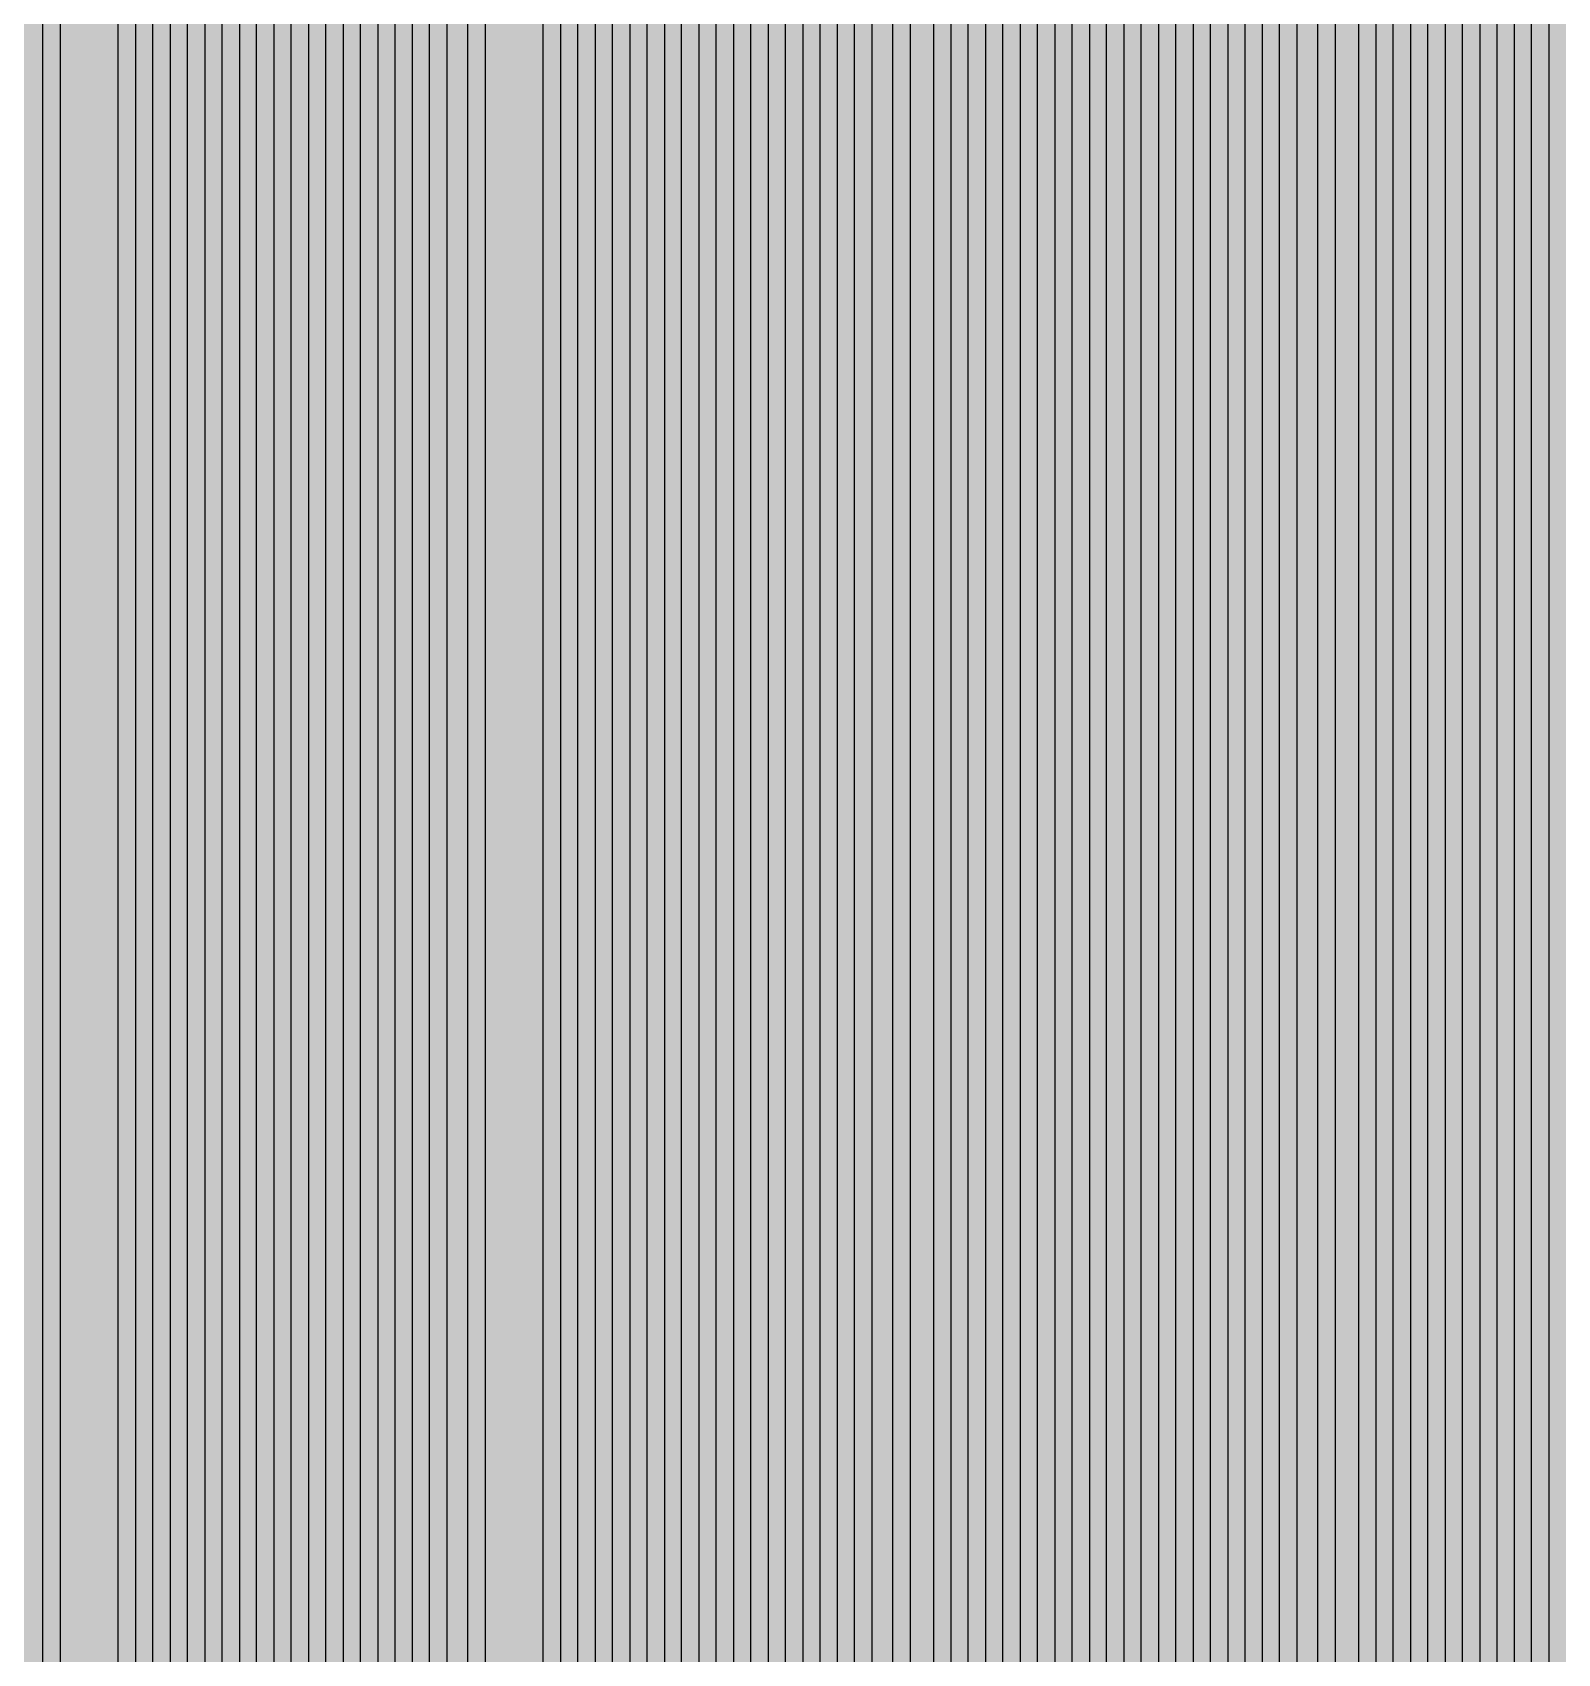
# Model space of a CAD drawing. Header units: metres. Extents: x -7220 to 10980, y -29667 to 1833.
# Drawn here: x 582.4 to 891, y -15556.4 to -15228.3 of the extents above; entities that cross this region are included whole.
import ezdxf

# ---------------------------------------------------------------- set-up
doc = ezdxf.new("R2010")
doc.units = ezdxf.units.M
doc.layers.add('Metal1', color=4, linetype='CONTINUOUS')
doc.layers.add('Polyimide', color=7, linetype='CONTINUOUS')

msp = doc.modelspace()

# ---------------------------------------------------------------- hatches: boundary and pattern name
at = {"layer": 'Polyimide'}
msp.add_hatch(color=7, dxfattribs=at).paths.add_polyline_path([(4099.45, -13861.55), (4142.64, -14152.77), (4214.18, -14438.35), (4313.36, -14715.55), (4439.24, -14981.69), (4590.59, -15234.21), (4765.97, -15470.68), (4963.68, -15688.82), (5181.82, -15886.53), (5418.29, -16061.91), (5670.81, -16213.26), (5936.95, -16339.14), (6214.15, -16438.32), (6499.73, -16509.85), (6790.95, -16553.05), (7085, -16567.5), (9980.38, -16567.5), (10058.79, -16571.35), (10136.45, -16582.87), (10212.6, -16601.95), (10286.52, -16628.4), (10357.49, -16661.96), (10424.83, -16702.32), (10487.89, -16749.09), (10546.06, -16801.81), (10598.78, -16859.98), (10645.55, -16923.04), (10685.91, -16990.38), (10719.48, -17061.35), (10745.93, -17135.27), (10765, -17211.43), (10776.52, -17289.08), (10780.38, -17367.5), (10780.38, -21957.3), (10741.61, -22012.91), (10705.97, -22070.59), (10673.58, -22130.14), (10644.53, -22191.39), (10618.92, -22254.16), (10596.82, -22318.25), (10578.3, -22383.46), (10563.41, -22449.6), (10552.21, -22516.46), (10544.72, -22583.84), (10540.97, -22651.53), (10540.97, -22719.32), (10544.72, -22787.01), (10552.21, -22854.38), (10563.41, -22921.24), (10578.3, -22987.38), (10596.82, -23052.6), (10618.92, -23116.68), (10644.53, -23179.45), (10673.58, -23240.71), (10705.97, -23300.26), (10741.61, -23357.93), (10780.38, -23413.54), (10780.38, -28667.5), (10776.52, -28745.91), (10765, -28823.57), (10745.93, -28899.73), (10719.48, -28973.65), (10685.91, -29044.62), (10645.55, -29111.96), (10598.78, -29175.01), (10546.06, -29233.19), (10487.89, -29285.91), (10424.83, -29332.68), (10357.49, -29373.04), (10286.52, -29406.6), (10212.6, -29433.05), (10136.45, -29452.13), (10058.79, -29463.65), (9980.38, -29467.5), (-6219.63, -29467.5), (-6298.04, -29463.65), (-6375.7, -29452.13), (-6451.85, -29433.05), (-6525.77, -29406.6), (-6596.74, -29373.04), (-6664.08, -29332.68), (-6727.14, -29285.91), (-6785.31, -29233.19), (-6838.03, -29175.01), (-6884.8, -29111.96), (-6925.16, -29044.62), (-6958.73, -28973.65), (-6985.18, -28899.73), (-7004.25, -28823.57), (-7015.77, -28745.91), (-7019.63, -28667.5), (-7019.63, -23426.32), (-6979.36, -23370.07), (-6942.33, -23311.63), (-6908.66, -23251.2), (-6878.45, -23188.96), (-6851.81, -23125.12), (-6828.81, -23059.88), (-6809.53, -22993.44), (-6794.04, -22926.02), (-6782.37, -22857.83), (-6774.57, -22789.09), (-6770.67, -22720.02), (-6770.67, -22650.84), (-6774.57, -22581.77), (-6782.37, -22513.03), (-6794.04, -22444.84), (-6809.53, -22377.42), (-6828.81, -22310.98), (-6851.81, -22245.74), (-6878.45, -22181.89), (-6908.66, -22119.66), (-6942.33, -22059.22), (-6979.36, -22000.79), (-7019.63, -21944.54), (-7019.63, -17367.5), (-7015.77, -17289.08), (-7004.25, -17211.43), (-6985.18, -17135.27), (-6958.73, -17061.35), (-6925.16, -16990.38), (-6884.8, -16923.04), (-6838.03, -16859.98), (-6785.31, -16801.81), (-6727.14, -16749.09), (-6664.08, -16702.32), (-6596.74, -16661.96), (-6525.77, -16628.4), (-6451.85, -16601.95), (-6375.7, -16582.87), (-6298.04, -16571.35), (-6219.63, -16567.5), (-3314, -16567.5), (-3019.95, -16553.05), (-2728.73, -16509.85), (-2443.15, -16438.32), (-2165.95, -16339.14), (-1899.81, -16213.26), (-1647.29, -16061.91), (-1410.82, -15886.53), (-1192.68, -15688.82), (-994.97, -15470.68), (-819.59, -15234.21), (-668.24, -14981.69), (-542.36, -14715.55), (-443.18, -14438.35), (-371.64, -14152.77), (-328.45, -13861.55), (-314, -13567.5), (-314, -13373.48), (-317.45, -13328.11), (-327.72, -13283.78), (-344.58, -13241.52), (-367.63, -13202.3), (-396.35, -13167.01), (-430.08, -13136.47), (-468.03, -13111.38), (-509.35, -13092.32), (-509.35, -13092.32), (-578.18, -13061.27), (-642.2, -13021.24), (-700.26, -12972.96), (-751.3, -12917.31), (-794.39, -12855.3), (-828.74, -12788.06), (-853.73, -12716.8), (-868.91, -12642.84), (-874, -12567.5), (-868.91, -12492.16), (-853.73, -12418.19), (-828.74, -12346.94), (-794.39, -12279.7), (-751.3, -12217.69), (-700.26, -12162.04), (-642.2, -12113.76), (-578.18, -12073.73), (-509.35, -12042.68), (-509.35, -12042.68), (-468.03, -12023.62), (-430.08, -11998.53), (-396.35, -11967.99), (-367.63, -11932.7), (-344.58, -11893.47), (-327.72, -11851.21), (-317.45, -11806.89), (-314, -11761.52), (-314, -11074.31), (-317.45, -11028.94), (-327.72, -10984.62), (-344.58, -10942.36), (-367.63, -10903.13), (-396.35, -10867.84), (-430.08, -10837.3), (-468.03, -10812.21), (-509.35, -10793.16), (-509.35, -10793.16), (-578.18, -10762.1), (-642.2, -10722.07), (-700.26, -10673.8), (-751.3, -10618.15), (-794.39, -10556.13), (-828.74, -10488.89), (-853.73, -10417.64), (-868.91, -10343.67), (-874, -10268.33), (-868.91, -10192.99), (-853.73, -10119.03), (-828.74, -10047.77), (-794.39, -9980.53), (-751.3, -9918.52), (-700.26, -9862.87), (-642.2, -9814.59), (-578.18, -9774.56), (-509.35, -9743.51), (-509.35, -9743.51), (-468.03, -9724.45), (-430.08, -9699.36), (-396.35, -9668.82), (-367.63, -9633.53), (-344.58, -9594.31), (-327.72, -9552.05), (-317.45, -9507.72), (-314, -9462.35), (-314, -8775.14), (-317.45, -8729.78), (-327.72, -8685.45), (-344.58, -8643.19), (-367.63, -8603.96), (-396.35, -8568.68), (-430.08, -8538.14), (-468.03, -8513.05), (-509.35, -8493.99), (-509.35, -8493.99), (-578.18, -8462.94), (-642.2, -8422.91), (-700.26, -8374.63), (-751.3, -8318.98), (-794.39, -8256.97), (-828.74, -8189.73), (-853.73, -8118.47), (-868.91, -8044.5), (-874, -7969.17), (-868.91, -7893.83), (-853.73, -7819.86), (-828.74, -7748.61), (-794.39, -7681.36), (-751.3, -7619.35), (-700.26, -7563.7), (-642.2, -7515.42), (-578.18, -7475.4), (-509.35, -7444.34), (-509.35, -7444.34), (-468.03, -7425.28), (-430.08, -7400.2), (-396.35, -7369.66), (-367.63, -7334.37), (-344.58, -7295.14), (-327.72, -7252.88), (-317.45, -7208.56), (-314, -7163.19), (-314, -6475.98), (-317.45, -6430.61), (-327.72, -6386.29), (-344.58, -6344.02), (-367.63, -6304.8), (-396.35, -6269.51), (-430.08, -6238.97), (-468.03, -6213.88), (-509.35, -6194.82), (-509.35, -6194.82), (-578.18, -6163.77), (-642.2, -6123.74), (-700.26, -6075.46), (-751.3, -6019.81), (-794.39, -5957.8), (-828.74, -5890.56), (-853.73, -5819.31), (-868.91, -5745.34), (-874, -5670), (-868.91, -5594.66), (-853.73, -5520.69), (-828.74, -5449.44), (-794.39, -5382.2), (-751.3, -5320.19), (-700.26, -5264.54), (-642.2, -5216.26), (-578.18, -5176.23), (-509.35, -5145.18), (-509.35, -5145.18), (-468.03, -5126.12), (-430.08, -5101.03), (-396.35, -5070.49), (-367.63, -5035.2), (-344.58, -4995.98), (-327.72, -4953.71), (-317.45, -4909.39), (-314, -4864.02), (-314, 380), (-314, 1532.5), (-269, 1532.5), (-268.78, 1525.63), (-268.1, 1518.79), (-266.98, 1512.02), (-265.42, 1505.32), (-263.43, 1498.75), (-261.01, 1492.32), (-258.17, 1486.06), (-254.93, 1480), (-251.3, 1474.17), (-247.3, 1468.58), (-242.94, 1463.27), (-238.25, 1458.25), (-233.23, 1453.56), (-227.92, 1449.2), (-222.33, 1445.2), (-216.5, 1441.57), (-210.44, 1438.33), (-204.18, 1435.49), (-197.75, 1433.07), (-191.18, 1431.08), (-184.48, 1429.52), (-177.71, 1428.4), (-170.87, 1427.72), (-164, 1427.5), (-157.13, 1427.72), (-150.29, 1428.4), (-143.52, 1429.52), (-136.82, 1431.08), (-130.25, 1433.07), (-123.82, 1435.49), (-117.56, 1438.33), (-111.5, 1441.57), (-105.67, 1445.2), (-100.08, 1449.2), (-94.77, 1453.56), (-89.75, 1458.25), (-85.06, 1463.27), (-80.7, 1468.58), (-76.7, 1474.17), (-73.07, 1480), (-69.83, 1486.06), (-66.99, 1492.32), (-64.57, 1498.75), (-62.58, 1505.32), (-61.02, 1512.02), (-59.9, 1518.79), (-59.22, 1525.63), (-59, 1532.5), (1786, 1532.5), (3835, 1532.5), (3835.21, 1539.04), (3835.86, 1545.55), (3836.92, 1552.01), (3838.41, 1558.38), (3840.31, 1564.64), (3842.61, 1570.77), (3845.31, 1576.73), (3848.4, 1582.5), (3851.85, 1588.06), (3855.66, 1593.38), (3859.82, 1598.43), (3864.29, 1603.21), (3869.07, 1607.68), (3874.12, 1611.84), (3879.44, 1615.65), (3885, 1619.1), (3890.77, 1622.19), (3896.73, 1624.89), (3902.86, 1627.19), (3909.12, 1629.09), (3915.49, 1630.58), (3921.95, 1631.64), (3928.46, 1632.29), (3935, 1632.5), (3941.54, 1632.29), (3948.05, 1631.64), (3954.51, 1630.58), (3960.88, 1629.09), (3967.14, 1627.19), (3973.27, 1624.89), (3979.23, 1622.19), (3985, 1619.1), (3990.56, 1615.65), (3995.88, 1611.84), (4000.93, 1607.68), (4005.71, 1603.21), (4010.18, 1598.43), (4014.34, 1593.38), (4018.15, 1588.06), (4021.6, 1582.5), (4024.69, 1576.73), (4027.39, 1570.77), (4029.69, 1564.64), (4031.59, 1558.38), (4033.08, 1552.01), (4034.14, 1545.55), (4034.79, 1539.04), (4035, 1532.5), (4085, 1532.5), (4085, 380), (4085, 330), (4085, -4864.02), (4088.45, -4909.39), (4098.72, -4953.71), (4115.58, -4995.98), (4138.63, -5035.2), (4167.35, -5070.49), (4201.08, -5101.03), (4239.03, -5126.12), (4280.35, -5145.18), (4280.35, -5145.18), (4349.18, -5176.23), (4413.2, -5216.26), (4471.26, -5264.54), (4522.3, -5320.19), (4565.39, -5382.2), (4599.74, -5449.44), (4624.73, -5520.69), (4639.91, -5594.66), (4645, -5670), (4639.91, -5745.34), (4624.73, -5819.31), (4599.74, -5890.56), (4565.39, -5957.8), (4522.3, -6019.81), (4471.26, -6075.46), (4413.2, -6123.74), (4349.18, -6163.77), (4280.35, -6194.82), (4239.03, -6213.88), (4201.08, -6238.97), (4167.35, -6269.51), (4138.63, -6304.8), (4115.58, -6344.02), (4098.72, -6386.29), (4088.45, -6430.61), (4085, -6475.98), (4085, -13567.5), (4099.45, -13861.55)])

# ---------------------------------------------------------------- linework, layer by layer
at = {"layer": 'Metal1'}
for points in [[(584.5, -15575.7), (584.5, -15552.84), (584.5, -15529.98), (584.5, -15507.13), (584.5, -15484.27), (584.5, -15461.41), (584.5, -15438.56), (584.5, -15415.7), (584.5, -15392.84), (584.5, -15369.99), (584.5, -15347.13), (584.5, -15324.27), (584.5, -15301.42), (584.5, -15278.56), (584.5, -15255.7), (584.5, -15232.85), (584.5, -15209.99)], [(588, -15209.99), (588, -15232.85), (588, -15255.7), (588, -15278.56), (588, -15301.42), (588, -15324.27), (588, -15347.13), (588, -15369.99), (588, -15392.84), (588, -15415.7), (588, -15438.56), (588, -15461.41), (588, -15484.27), (588, -15507.13), (588, -15529.98), (588, -15552.84), (588, -15575.7)], [(599.75, -15575.7), (599.75, -15552.84), (599.75, -15529.98), (599.75, -15507.13), (599.75, -15484.27), (599.75, -15461.41), (599.75, -15438.56), (599.75, -15415.7), (599.75, -15392.84), (599.75, -15369.99), (599.75, -15347.13), (599.75, -15324.27), (599.75, -15301.42), (599.75, -15278.56), (599.75, -15255.7), (599.75, -15232.85), (599.75, -15209.99)], [(603.25, -15209.99), (603.25, -15232.85), (603.25, -15255.7), (603.25, -15278.56), (603.25, -15301.42), (603.25, -15324.27), (603.25, -15347.13), (603.25, -15369.99), (603.25, -15392.84), (603.25, -15415.7), (603.25, -15438.56), (603.25, -15461.41), (603.25, -15484.27), (603.25, -15507.13), (603.25, -15529.98), (603.25, -15552.84), (603.25, -15575.7)], [(606.75, -15575.7), (606.75, -15552.84), (606.75, -15529.98), (606.75, -15507.13), (606.75, -15484.27), (606.75, -15461.41), (606.75, -15438.56), (606.75, -15415.7), (606.75, -15392.84), (606.75, -15369.99), (606.75, -15347.13), (606.75, -15324.27), (606.75, -15301.42), (606.75, -15278.56), (606.75, -15255.7), (606.75, -15232.85), (606.75, -15209.99)], [(610.25, -15209.99), (610.25, -15232.85), (610.25, -15255.7), (610.25, -15278.56), (610.25, -15301.42), (610.25, -15324.27), (610.25, -15347.13), (610.25, -15369.99), (610.25, -15392.84), (610.25, -15415.7), (610.25, -15438.56), (610.25, -15461.41), (610.25, -15484.27), (610.25, -15507.13), (610.25, -15529.98), (610.25, -15552.84), (610.25, -15575.7)], [(613.75, -15575.7), (613.75, -15552.84), (613.75, -15529.98), (613.75, -15507.13), (613.75, -15484.27), (613.75, -15461.41), (613.75, -15438.56), (613.75, -15415.7), (613.75, -15392.84), (613.75, -15369.99), (613.75, -15347.13), (613.75, -15324.27), (613.75, -15301.42), (613.75, -15278.56), (613.75, -15255.7), (613.75, -15232.85), (613.75, -15209.99)], [(617.25, -15209.99), (617.25, -15232.85), (617.25, -15255.7), (617.25, -15278.56), (617.25, -15301.42), (617.25, -15324.27), (617.25, -15347.13), (617.25, -15369.99), (617.25, -15392.84), (617.25, -15415.7), (617.25, -15438.56), (617.25, -15461.41), (617.25, -15484.27), (617.25, -15507.13), (617.25, -15529.98), (617.25, -15552.84), (617.25, -15575.7)], [(620.75, -15575.7), (620.75, -15552.84), (620.75, -15529.98), (620.75, -15507.13), (620.75, -15484.27), (620.75, -15461.41), (620.75, -15438.56), (620.75, -15415.7), (620.75, -15392.84), (620.75, -15369.99), (620.75, -15347.13), (620.75, -15324.27), (620.75, -15301.42), (620.75, -15278.56), (620.75, -15255.7), (620.75, -15232.85), (620.75, -15209.99)], [(624.25, -15209.99), (624.25, -15232.85), (624.25, -15255.7), (624.25, -15278.56), (624.25, -15301.42), (624.25, -15324.27), (624.25, -15347.13), (624.25, -15369.99), (624.25, -15392.84), (624.25, -15415.7), (624.25, -15438.56), (624.25, -15461.41), (624.25, -15484.27), (624.25, -15507.13), (624.25, -15529.98), (624.25, -15552.84), (624.25, -15575.7)], [(627.75, -15575.7), (627.75, -15552.84), (627.75, -15529.98), (627.75, -15507.13), (627.75, -15484.27), (627.75, -15461.41), (627.75, -15438.56), (627.75, -15415.7), (627.75, -15392.84), (627.75, -15369.99), (627.75, -15347.13), (627.75, -15324.27), (627.75, -15301.42), (627.75, -15278.56), (627.75, -15255.7), (627.75, -15232.85), (627.75, -15209.99)], [(631.25, -15209.99), (631.25, -15232.85), (631.25, -15255.7), (631.25, -15278.56), (631.25, -15301.42), (631.25, -15324.27), (631.25, -15347.13), (631.25, -15369.99), (631.25, -15392.84), (631.25, -15415.7), (631.25, -15438.56), (631.25, -15461.41), (631.25, -15484.27), (631.25, -15507.13), (631.25, -15529.98), (631.25, -15552.84), (631.25, -15575.7)], [(634.75, -15575.7), (634.75, -15552.84), (634.75, -15529.98), (634.75, -15507.13), (634.75, -15484.27), (634.75, -15461.41), (634.75, -15438.56), (634.75, -15415.7), (634.75, -15392.84), (634.75, -15369.99), (634.75, -15347.13), (634.75, -15324.27), (634.75, -15301.42), (634.75, -15278.56), (634.75, -15255.7), (634.75, -15232.85), (634.75, -15209.99)], [(638.25, -15209.99), (638.25, -15232.85), (638.25, -15255.7), (638.25, -15278.56), (638.25, -15301.42), (638.25, -15324.27), (638.25, -15347.13), (638.25, -15369.99), (638.25, -15392.84), (638.25, -15415.7), (638.25, -15438.56), (638.25, -15461.41), (638.25, -15484.27), (638.25, -15507.13), (638.25, -15529.98), (638.25, -15552.84), (638.25, -15575.7)], [(641.75, -15575.7), (641.75, -15552.84), (641.75, -15529.98), (641.75, -15507.13), (641.75, -15484.27), (641.75, -15461.41), (641.75, -15438.56), (641.75, -15415.7), (641.75, -15392.84), (641.75, -15369.99), (641.75, -15347.13), (641.75, -15324.27), (641.75, -15301.42), (641.75, -15278.56), (641.75, -15255.7), (641.75, -15232.85), (641.75, -15209.99)], [(645.25, -15209.99), (645.25, -15232.85), (645.25, -15255.7), (645.25, -15278.56), (645.25, -15301.42), (645.25, -15324.27), (645.25, -15347.13), (645.25, -15369.99), (645.25, -15392.84), (645.25, -15415.7), (645.25, -15438.56), (645.25, -15461.41), (645.25, -15484.27), (645.25, -15507.13), (645.25, -15529.98), (645.25, -15552.84), (645.25, -15575.7)], [(648.75, -15575.7), (648.75, -15552.84), (648.75, -15529.98), (648.75, -15507.13), (648.75, -15484.27), (648.75, -15461.41), (648.75, -15438.56), (648.75, -15415.7), (648.75, -15392.84), (648.75, -15369.99), (648.75, -15347.13), (648.75, -15324.27), (648.75, -15301.42), (648.75, -15278.56), (648.75, -15255.7), (648.75, -15232.85), (648.75, -15209.99)], [(652.25, -15209.99), (652.25, -15232.85), (652.25, -15255.7), (652.25, -15278.56), (652.25, -15301.42), (652.25, -15324.27), (652.25, -15347.13), (652.25, -15369.99), (652.25, -15392.84), (652.25, -15415.7), (652.25, -15438.56), (652.25, -15461.41), (652.25, -15484.27), (652.25, -15507.13), (652.25, -15529.98), (652.25, -15552.84), (652.25, -15575.7)], [(655.75, -15575.7), (655.75, -15552.84), (655.75, -15529.98), (655.75, -15507.13), (655.75, -15484.27), (655.75, -15461.41), (655.75, -15438.56), (655.75, -15415.7), (655.75, -15392.84), (655.75, -15369.99), (655.75, -15347.13), (655.75, -15324.27), (655.75, -15301.42), (655.75, -15278.56), (655.75, -15255.7), (655.75, -15232.85), (655.75, -15209.99)], [(659.25, -15209.99), (659.25, -15232.85), (659.25, -15255.7), (659.25, -15278.56), (659.25, -15301.42), (659.25, -15324.27), (659.25, -15347.13), (659.25, -15369.99), (659.25, -15392.84), (659.25, -15415.7), (659.25, -15438.56), (659.25, -15461.41), (659.25, -15484.27), (659.25, -15507.13), (659.25, -15529.98), (659.25, -15552.84), (659.25, -15575.7)], [(662.75, -15575.7), (662.75, -15552.84), (662.75, -15529.98), (662.75, -15507.13), (662.75, -15484.27), (662.75, -15461.41), (662.75, -15438.56), (662.75, -15415.7), (662.75, -15392.84), (662.75, -15369.99), (662.75, -15347.13), (662.75, -15324.27), (662.75, -15301.42), (662.75, -15278.56), (662.75, -15255.7), (662.75, -15232.85), (662.75, -15209.99)], [(666.25, -15209.99), (666.25, -15232.85), (666.25, -15255.7), (666.25, -15278.56), (666.25, -15301.42), (666.25, -15324.27), (666.25, -15347.13), (666.25, -15369.99), (666.25, -15392.84), (666.25, -15415.7), (666.25, -15438.56), (666.25, -15461.41), (666.25, -15484.27), (666.25, -15507.13), (666.25, -15529.98), (666.25, -15552.84), (666.25, -15575.7)], [(670.5, -15575.7), (670.5, -15552.84), (670.5, -15529.98), (670.5, -15507.13), (670.5, -15484.27), (670.5, -15461.41), (670.5, -15438.56), (670.5, -15415.7), (670.5, -15392.84), (670.5, -15369.99), (670.5, -15347.13), (670.5, -15324.27), (670.5, -15301.42), (670.5, -15278.56), (670.5, -15255.7), (670.5, -15232.85), (670.5, -15209.99)], [(674, -15209.99), (674, -15232.85), (674, -15255.7), (674, -15278.56), (674, -15301.42), (674, -15324.27), (674, -15347.13), (674, -15369.99), (674, -15392.84), (674, -15415.7), (674, -15438.56), (674, -15461.41), (674, -15484.27), (674, -15507.13), (674, -15529.98), (674, -15552.84), (674, -15575.7)], [(685.75, -15575.7), (685.75, -15552.84), (685.75, -15529.98), (685.75, -15507.13), (685.75, -15484.27), (685.75, -15461.41), (685.75, -15438.56), (685.75, -15415.7), (685.75, -15392.84), (685.75, -15369.99), (685.75, -15347.13), (685.75, -15324.27), (685.75, -15301.42), (685.75, -15278.56), (685.75, -15255.7), (685.75, -15232.85), (685.75, -15209.99)], [(689.25, -15209.99), (689.25, -15232.85), (689.25, -15255.7), (689.25, -15278.56), (689.25, -15301.42), (689.25, -15324.27), (689.25, -15347.13), (689.25, -15369.99), (689.25, -15392.84), (689.25, -15415.7), (689.25, -15438.56), (689.25, -15461.41), (689.25, -15484.27), (689.25, -15507.13), (689.25, -15529.98), (689.25, -15552.84), (689.25, -15575.7)], [(692.75, -15575.7), (692.75, -15552.84), (692.75, -15529.98), (692.75, -15507.13), (692.75, -15484.27), (692.75, -15461.41), (692.75, -15438.56), (692.75, -15415.7), (692.75, -15392.84), (692.75, -15369.99), (692.75, -15347.13), (692.75, -15324.27), (692.75, -15301.42), (692.75, -15278.56), (692.75, -15255.7), (692.75, -15232.85), (692.75, -15209.99)], [(696.25, -15209.99), (696.25, -15232.85), (696.25, -15255.7), (696.25, -15278.56), (696.25, -15301.42), (696.25, -15324.27), (696.25, -15347.13), (696.25, -15369.99), (696.25, -15392.84), (696.25, -15415.7), (696.25, -15438.56), (696.25, -15461.41), (696.25, -15484.27), (696.25, -15507.13), (696.25, -15529.98), (696.25, -15552.84), (696.25, -15575.7)], [(699.75, -15575.7), (699.75, -15552.84), (699.75, -15529.98), (699.75, -15507.13), (699.75, -15484.27), (699.75, -15461.41), (699.75, -15438.56), (699.75, -15415.7), (699.75, -15392.84), (699.75, -15369.99), (699.75, -15347.13), (699.75, -15324.27), (699.75, -15301.42), (699.75, -15278.56), (699.75, -15255.7), (699.75, -15232.85), (699.75, -15209.99)], [(703.25, -15209.99), (703.25, -15232.85), (703.25, -15255.7), (703.25, -15278.56), (703.25, -15301.42), (703.25, -15324.27), (703.25, -15347.13), (703.25, -15369.99), (703.25, -15392.84), (703.25, -15415.7), (703.25, -15438.56), (703.25, -15461.41), (703.25, -15484.27), (703.25, -15507.13), (703.25, -15529.98), (703.25, -15552.84), (703.25, -15575.7)], [(706.75, -15575.7), (706.75, -15552.84), (706.75, -15529.98), (706.75, -15507.13), (706.75, -15484.27), (706.75, -15461.41), (706.75, -15438.56), (706.75, -15415.7), (706.75, -15392.84), (706.75, -15369.99), (706.75, -15347.13), (706.75, -15324.27), (706.75, -15301.42), (706.75, -15278.56), (706.75, -15255.7), (706.75, -15232.85), (706.75, -15209.99)], [(710.25, -15209.99), (710.25, -15232.85), (710.25, -15255.7), (710.25, -15278.56), (710.25, -15301.42), (710.25, -15324.27), (710.25, -15347.13), (710.25, -15369.99), (710.25, -15392.84), (710.25, -15415.7), (710.25, -15438.56), (710.25, -15461.41), (710.25, -15484.27), (710.25, -15507.13), (710.25, -15529.98), (710.25, -15552.84), (710.25, -15575.7)], [(713.75, -15575.7), (713.75, -15552.84), (713.75, -15529.98), (713.75, -15507.13), (713.75, -15484.27), (713.75, -15461.41), (713.75, -15438.56), (713.75, -15415.7), (713.75, -15392.84), (713.75, -15369.99), (713.75, -15347.13), (713.75, -15324.27), (713.75, -15301.42), (713.75, -15278.56), (713.75, -15255.7), (713.75, -15232.85), (713.75, -15209.99)], [(717.25, -15209.99), (717.25, -15232.85), (717.25, -15255.7), (717.25, -15278.56), (717.25, -15301.42), (717.25, -15324.27), (717.25, -15347.13), (717.25, -15369.99), (717.25, -15392.84), (717.25, -15415.7), (717.25, -15438.56), (717.25, -15461.41), (717.25, -15484.27), (717.25, -15507.13), (717.25, -15529.98), (717.25, -15552.84), (717.25, -15575.7)], [(720.75, -15575.7), (720.75, -15552.84), (720.75, -15529.98), (720.75, -15507.13), (720.75, -15484.27), (720.75, -15461.41), (720.75, -15438.56), (720.75, -15415.7), (720.75, -15392.84), (720.75, -15369.99), (720.75, -15347.13), (720.75, -15324.27), (720.75, -15301.42), (720.75, -15278.56), (720.75, -15255.7), (720.75, -15232.85), (720.75, -15209.99)], [(724.25, -15209.99), (724.25, -15232.85), (724.25, -15255.7), (724.25, -15278.56), (724.25, -15301.42), (724.25, -15324.27), (724.25, -15347.13), (724.25, -15369.99), (724.25, -15392.84), (724.25, -15415.7), (724.25, -15438.56), (724.25, -15461.41), (724.25, -15484.27), (724.25, -15507.13), (724.25, -15529.98), (724.25, -15552.84), (724.25, -15575.7)], [(727.75, -15575.7), (727.75, -15552.84), (727.75, -15529.98), (727.75, -15507.13), (727.75, -15484.27), (727.75, -15461.41), (727.75, -15438.56), (727.75, -15415.7), (727.75, -15392.84), (727.75, -15369.99), (727.75, -15347.13), (727.75, -15324.27), (727.75, -15301.42), (727.75, -15278.56), (727.75, -15255.7), (727.75, -15232.85), (727.75, -15209.99)], [(731.25, -15209.99), (731.25, -15232.85), (731.25, -15255.7), (731.25, -15278.56), (731.25, -15301.42), (731.25, -15324.27), (731.25, -15347.13), (731.25, -15369.99), (731.25, -15392.84), (731.25, -15415.7), (731.25, -15438.56), (731.25, -15461.41), (731.25, -15484.27), (731.25, -15507.13), (731.25, -15529.98), (731.25, -15552.84), (731.25, -15575.7)], [(734.75, -15575.7), (734.75, -15552.84), (734.75, -15529.98), (734.75, -15507.13), (734.75, -15484.27), (734.75, -15461.41), (734.75, -15438.56), (734.75, -15415.7), (734.75, -15392.84), (734.75, -15369.99), (734.75, -15347.13), (734.75, -15324.27), (734.75, -15301.42), (734.75, -15278.56), (734.75, -15255.7), (734.75, -15232.85), (734.75, -15209.99)], [(738.25, -15209.99), (738.25, -15232.85), (738.25, -15255.7), (738.25, -15278.56), (738.25, -15301.42), (738.25, -15324.27), (738.25, -15347.13), (738.25, -15369.99), (738.25, -15392.84), (738.25, -15415.7), (738.25, -15438.56), (738.25, -15461.41), (738.25, -15484.27), (738.25, -15507.13), (738.25, -15529.98), (738.25, -15552.84), (738.25, -15575.7)], [(741.75, -15575.7), (741.75, -15552.84), (741.75, -15529.98), (741.75, -15507.13), (741.75, -15484.27), (741.75, -15461.41), (741.75, -15438.56), (741.75, -15415.7), (741.75, -15392.84), (741.75, -15369.99), (741.75, -15347.13), (741.75, -15324.27), (741.75, -15301.42), (741.75, -15278.56), (741.75, -15255.7), (741.75, -15232.85), (741.75, -15209.99)], [(745.25, -15209.99), (745.25, -15232.85), (745.25, -15255.7), (745.25, -15278.56), (745.25, -15301.42), (745.25, -15324.27), (745.25, -15347.13), (745.25, -15369.99), (745.25, -15392.84), (745.25, -15415.7), (745.25, -15438.56), (745.25, -15461.41), (745.25, -15484.27), (745.25, -15507.13), (745.25, -15529.98), (745.25, -15552.84), (745.25, -15575.7)], [(748.75, -15575.7), (748.75, -15552.84), (748.75, -15529.98), (748.75, -15507.13), (748.75, -15484.27), (748.75, -15461.41), (748.75, -15438.56), (748.75, -15415.7), (748.75, -15392.84), (748.75, -15369.99), (748.75, -15347.13), (748.75, -15324.27), (748.75, -15301.42), (748.75, -15278.56), (748.75, -15255.7), (748.75, -15232.85), (748.75, -15209.99)], [(752.25, -15209.99), (752.25, -15232.85), (752.25, -15255.7), (752.25, -15278.56), (752.25, -15301.42), (752.25, -15324.27), (752.25, -15347.13), (752.25, -15369.99), (752.25, -15392.84), (752.25, -15415.7), (752.25, -15438.56), (752.25, -15461.41), (752.25, -15484.27), (752.25, -15507.13), (752.25, -15529.98), (752.25, -15552.84), (752.25, -15575.7)], [(756.5, -15575.7), (756.5, -15552.84), (756.5, -15529.98), (756.5, -15507.13), (756.5, -15484.27), (756.5, -15461.41), (756.5, -15438.56), (756.5, -15415.7), (756.5, -15392.84), (756.5, -15369.99), (756.5, -15347.13), (756.5, -15324.27), (756.5, -15301.42), (756.5, -15278.56), (756.5, -15255.7), (756.5, -15232.85), (756.5, -15209.99)], [(760, -15209.99), (760, -15232.85), (760, -15255.7), (760, -15278.56), (760, -15301.42), (760, -15324.27), (760, -15347.13), (760, -15369.99), (760, -15392.84), (760, -15415.7), (760, -15438.56), (760, -15461.41), (760, -15484.27), (760, -15507.13), (760, -15529.98), (760, -15552.84), (760, -15575.7)], [(764.75, -15575.7), (764.75, -15552.84), (764.75, -15529.98), (764.75, -15507.13), (764.75, -15484.27), (764.75, -15461.41), (764.75, -15438.56), (764.75, -15415.7), (764.75, -15392.84), (764.75, -15369.99), (764.75, -15347.13), (764.75, -15324.27), (764.75, -15301.42), (764.75, -15278.56), (764.75, -15255.7), (764.75, -15232.85), (764.75, -15209.99)], [(768.25, -15209.99), (768.25, -15232.85), (768.25, -15255.7), (768.25, -15278.56), (768.25, -15301.42), (768.25, -15324.27), (768.25, -15347.13), (768.25, -15369.99), (768.25, -15392.84), (768.25, -15415.7), (768.25, -15438.56), (768.25, -15461.41), (768.25, -15484.27), (768.25, -15507.13), (768.25, -15529.98), (768.25, -15552.84), (768.25, -15575.7)], [(771.75, -15575.7), (771.75, -15552.84), (771.75, -15529.98), (771.75, -15507.13), (771.75, -15484.27), (771.75, -15461.41), (771.75, -15438.56), (771.75, -15415.7), (771.75, -15392.84), (771.75, -15369.99), (771.75, -15347.13), (771.75, -15324.27), (771.75, -15301.42), (771.75, -15278.56), (771.75, -15255.7), (771.75, -15232.85), (771.75, -15209.99)], [(775.25, -15209.99), (775.25, -15232.85), (775.25, -15255.7), (775.25, -15278.56), (775.25, -15301.42), (775.25, -15324.27), (775.25, -15347.13), (775.25, -15369.99), (775.25, -15392.84), (775.25, -15415.7), (775.25, -15438.56), (775.25, -15461.41), (775.25, -15484.27), (775.25, -15507.13), (775.25, -15529.98), (775.25, -15552.84), (775.25, -15575.7)], [(778.75, -15575.7), (778.75, -15552.84), (778.75, -15529.98), (778.75, -15507.13), (778.75, -15484.27), (778.75, -15461.41), (778.75, -15438.56), (778.75, -15415.7), (778.75, -15392.84), (778.75, -15369.99), (778.75, -15347.13), (778.75, -15324.27), (778.75, -15301.42), (778.75, -15278.56), (778.75, -15255.7), (778.75, -15232.85), (778.75, -15209.99)], [(782.25, -15209.99), (782.25, -15232.85), (782.25, -15255.7), (782.25, -15278.56), (782.25, -15301.42), (782.25, -15324.27), (782.25, -15347.13), (782.25, -15369.99), (782.25, -15392.84), (782.25, -15415.7), (782.25, -15438.56), (782.25, -15461.41), (782.25, -15484.27), (782.25, -15507.13), (782.25, -15529.98), (782.25, -15552.84), (782.25, -15575.7)], [(785.75, -15575.7), (785.75, -15552.84), (785.75, -15529.98), (785.75, -15507.13), (785.75, -15484.27), (785.75, -15461.41), (785.75, -15438.56), (785.75, -15415.7), (785.75, -15392.84), (785.75, -15369.99), (785.75, -15347.13), (785.75, -15324.27), (785.75, -15301.42), (785.75, -15278.56), (785.75, -15255.7), (785.75, -15232.85), (785.75, -15209.99)], [(789.25, -15209.99), (789.25, -15232.85), (789.25, -15255.7), (789.25, -15278.56), (789.25, -15301.42), (789.25, -15324.27), (789.25, -15347.13), (789.25, -15369.99), (789.25, -15392.84), (789.25, -15415.7), (789.25, -15438.56), (789.25, -15461.41), (789.25, -15484.27), (789.25, -15507.13), (789.25, -15529.98), (789.25, -15552.84), (789.25, -15575.7)], [(792.75, -15575.7), (792.75, -15552.84), (792.75, -15529.98), (792.75, -15507.13), (792.75, -15484.27), (792.75, -15461.41), (792.75, -15438.56), (792.75, -15415.7), (792.75, -15392.84), (792.75, -15369.99), (792.75, -15347.13), (792.75, -15324.27), (792.75, -15301.42), (792.75, -15278.56), (792.75, -15255.7), (792.75, -15232.85), (792.75, -15209.99)], [(796.25, -15209.99), (796.25, -15232.85), (796.25, -15255.7), (796.25, -15278.56), (796.25, -15301.42), (796.25, -15324.27), (796.25, -15347.13), (796.25, -15369.99), (796.25, -15392.84), (796.25, -15415.7), (796.25, -15438.56), (796.25, -15461.41), (796.25, -15484.27), (796.25, -15507.13), (796.25, -15529.98), (796.25, -15552.84), (796.25, -15575.7)], [(799.75, -15575.7), (799.75, -15552.84), (799.75, -15529.98), (799.75, -15507.13), (799.75, -15484.27), (799.75, -15461.41), (799.75, -15438.56), (799.75, -15415.7), (799.75, -15392.84), (799.75, -15369.99), (799.75, -15347.13), (799.75, -15324.27), (799.75, -15301.42), (799.75, -15278.56), (799.75, -15255.7), (799.75, -15232.85), (799.75, -15209.99)], [(803.25, -15209.99), (803.25, -15232.85), (803.25, -15255.7), (803.25, -15278.56), (803.25, -15301.42), (803.25, -15324.27), (803.25, -15347.13), (803.25, -15369.99), (803.25, -15392.84), (803.25, -15415.7), (803.25, -15438.56), (803.25, -15461.41), (803.25, -15484.27), (803.25, -15507.13), (803.25, -15529.98), (803.25, -15552.84), (803.25, -15575.7)], [(806.75, -15575.7), (806.75, -15552.84), (806.75, -15529.98), (806.75, -15507.13), (806.75, -15484.27), (806.75, -15461.41), (806.75, -15438.56), (806.75, -15415.7), (806.75, -15392.84), (806.75, -15369.99), (806.75, -15347.13), (806.75, -15324.27), (806.75, -15301.42), (806.75, -15278.56), (806.75, -15255.7), (806.75, -15232.85), (806.75, -15209.99)], [(810.25, -15209.99), (810.25, -15232.85), (810.25, -15255.7), (810.25, -15278.56), (810.25, -15301.42), (810.25, -15324.27), (810.25, -15347.13), (810.25, -15369.99), (810.25, -15392.84), (810.25, -15415.7), (810.25, -15438.56), (810.25, -15461.41), (810.25, -15484.27), (810.25, -15507.13), (810.25, -15529.98), (810.25, -15552.84), (810.25, -15575.7)], [(813.75, -15575.7), (813.75, -15552.84), (813.75, -15529.98), (813.75, -15507.13), (813.75, -15484.27), (813.75, -15461.41), (813.75, -15438.56), (813.75, -15415.7), (813.75, -15392.84), (813.75, -15369.99), (813.75, -15347.13), (813.75, -15324.27), (813.75, -15301.42), (813.75, -15278.56), (813.75, -15255.7), (813.75, -15232.85), (813.75, -15209.99)], [(817.25, -15209.99), (817.25, -15232.85), (817.25, -15255.7), (817.25, -15278.56), (817.25, -15301.42), (817.25, -15324.27), (817.25, -15347.13), (817.25, -15369.99), (817.25, -15392.84), (817.25, -15415.7), (817.25, -15438.56), (817.25, -15461.41), (817.25, -15484.27), (817.25, -15507.13), (817.25, -15529.98), (817.25, -15552.84), (817.25, -15575.7)], [(820.75, -15575.7), (820.75, -15552.84), (820.75, -15529.98), (820.75, -15507.13), (820.75, -15484.27), (820.75, -15461.41), (820.75, -15438.56), (820.75, -15415.7), (820.75, -15392.84), (820.75, -15369.99), (820.75, -15347.13), (820.75, -15324.27), (820.75, -15301.42), (820.75, -15278.56), (820.75, -15255.7), (820.75, -15232.85), (820.75, -15209.99)], [(824.25, -15209.99), (824.25, -15232.85), (824.25, -15255.7), (824.25, -15278.56), (824.25, -15301.42), (824.25, -15324.27), (824.25, -15347.13), (824.25, -15369.99), (824.25, -15392.84), (824.25, -15415.7), (824.25, -15438.56), (824.25, -15461.41), (824.25, -15484.27), (824.25, -15507.13), (824.25, -15529.98), (824.25, -15552.84), (824.25, -15575.7)], [(827.75, -15575.7), (827.75, -15552.84), (827.75, -15529.98), (827.75, -15507.13), (827.75, -15484.27), (827.75, -15461.41), (827.75, -15438.56), (827.75, -15415.7), (827.75, -15392.84), (827.75, -15369.99), (827.75, -15347.13), (827.75, -15324.27), (827.75, -15301.42), (827.75, -15278.56), (827.75, -15255.7), (827.75, -15232.85), (827.75, -15209.99)], [(831.25, -15209.99), (831.25, -15232.85), (831.25, -15255.7), (831.25, -15278.56), (831.25, -15301.42), (831.25, -15324.27), (831.25, -15347.13), (831.25, -15369.99), (831.25, -15392.84), (831.25, -15415.7), (831.25, -15438.56), (831.25, -15461.41), (831.25, -15484.27), (831.25, -15507.13), (831.25, -15529.98), (831.25, -15552.84), (831.25, -15575.7)], [(834.75, -15575.7), (834.75, -15552.84), (834.75, -15529.98), (834.75, -15507.13), (834.75, -15484.27), (834.75, -15461.41), (834.75, -15438.56), (834.75, -15415.7), (834.75, -15392.84), (834.75, -15369.99), (834.75, -15347.13), (834.75, -15324.27), (834.75, -15301.42), (834.75, -15278.56), (834.75, -15255.7), (834.75, -15232.85), (834.75, -15209.99)], [(838.25, -15209.99), (838.25, -15232.85), (838.25, -15255.7), (838.25, -15278.56), (838.25, -15301.42), (838.25, -15324.27), (838.25, -15347.13), (838.25, -15369.99), (838.25, -15392.84), (838.25, -15415.7), (838.25, -15438.56), (838.25, -15461.41), (838.25, -15484.27), (838.25, -15507.13), (838.25, -15529.98), (838.25, -15552.84), (838.25, -15575.7)], [(842.5, -15575.7), (842.5, -15552.84), (842.5, -15529.98), (842.5, -15507.13), (842.5, -15484.27), (842.5, -15461.41), (842.5, -15438.56), (842.5, -15415.7), (842.5, -15392.84), (842.5, -15369.99), (842.5, -15347.13), (842.5, -15324.27), (842.5, -15301.42), (842.5, -15278.56), (842.5, -15255.7), (842.5, -15232.85), (842.5, -15209.99)], [(846, -15209.99), (846, -15232.85), (846, -15255.7), (846, -15278.56), (846, -15301.42), (846, -15324.27), (846, -15347.13), (846, -15369.99), (846, -15392.84), (846, -15415.7), (846, -15438.56), (846, -15461.41), (846, -15484.27), (846, -15507.13), (846, -15529.98), (846, -15552.84), (846, -15575.7)], [(850.75, -15575.7), (850.75, -15552.84), (850.75, -15529.98), (850.75, -15507.13), (850.75, -15484.27), (850.75, -15461.41), (850.75, -15438.56), (850.75, -15415.7), (850.75, -15392.84), (850.75, -15369.99), (850.75, -15347.13), (850.75, -15324.27), (850.75, -15301.42), (850.75, -15278.56), (850.75, -15255.7), (850.75, -15232.85), (850.75, -15209.99)], [(854.25, -15209.99), (854.25, -15232.85), (854.25, -15255.7), (854.25, -15278.56), (854.25, -15301.42), (854.25, -15324.27), (854.25, -15347.13), (854.25, -15369.99), (854.25, -15392.84), (854.25, -15415.7), (854.25, -15438.56), (854.25, -15461.41), (854.25, -15484.27), (854.25, -15507.13), (854.25, -15529.98), (854.25, -15552.84), (854.25, -15575.7)], [(857.75, -15575.7), (857.75, -15552.84), (857.75, -15529.98), (857.75, -15507.13), (857.75, -15484.27), (857.75, -15461.41), (857.75, -15438.56), (857.75, -15415.7), (857.75, -15392.84), (857.75, -15369.99), (857.75, -15347.13), (857.75, -15324.27), (857.75, -15301.42), (857.75, -15278.56), (857.75, -15255.7), (857.75, -15232.85), (857.75, -15209.99)], [(861.25, -15209.99), (861.25, -15232.85), (861.25, -15255.7), (861.25, -15278.56), (861.25, -15301.42), (861.25, -15324.27), (861.25, -15347.13), (861.25, -15369.99), (861.25, -15392.84), (861.25, -15415.7), (861.25, -15438.56), (861.25, -15461.41), (861.25, -15484.27), (861.25, -15507.13), (861.25, -15529.98), (861.25, -15552.84), (861.25, -15575.7)], [(864.75, -15575.7), (864.75, -15552.84), (864.75, -15529.98), (864.75, -15507.13), (864.75, -15484.27), (864.75, -15461.41), (864.75, -15438.56), (864.75, -15415.7), (864.75, -15392.84), (864.75, -15369.99), (864.75, -15347.13), (864.75, -15324.27), (864.75, -15301.42), (864.75, -15278.56), (864.75, -15255.7), (864.75, -15232.85), (864.75, -15209.99)], [(868.25, -15209.99), (868.25, -15232.85), (868.25, -15255.7), (868.25, -15278.56), (868.25, -15301.42), (868.25, -15324.27), (868.25, -15347.13), (868.25, -15369.99), (868.25, -15392.84), (868.25, -15415.7), (868.25, -15438.56), (868.25, -15461.41), (868.25, -15484.27), (868.25, -15507.13), (868.25, -15529.98), (868.25, -15552.84), (868.25, -15575.7)], [(871.75, -15575.7), (871.75, -15552.84), (871.75, -15529.98), (871.75, -15507.13), (871.75, -15484.27), (871.75, -15461.41), (871.75, -15438.56), (871.75, -15415.7), (871.75, -15392.84), (871.75, -15369.99), (871.75, -15347.13), (871.75, -15324.27), (871.75, -15301.42), (871.75, -15278.56), (871.75, -15255.7), (871.75, -15232.85), (871.75, -15209.99)], [(875.25, -15209.99), (875.25, -15232.85), (875.25, -15255.7), (875.25, -15278.56), (875.25, -15301.42), (875.25, -15324.27), (875.25, -15347.13), (875.25, -15369.99), (875.25, -15392.84), (875.25, -15415.7), (875.25, -15438.56), (875.25, -15461.41), (875.25, -15484.27), (875.25, -15507.13), (875.25, -15529.98), (875.25, -15552.84), (875.25, -15575.7)], [(878.75, -15575.7), (878.75, -15552.84), (878.75, -15529.98), (878.75, -15507.13), (878.75, -15484.27), (878.75, -15461.41), (878.75, -15438.56), (878.75, -15415.7), (878.75, -15392.84), (878.75, -15369.99), (878.75, -15347.13), (878.75, -15324.27), (878.75, -15301.42), (878.75, -15278.56), (878.75, -15255.7), (878.75, -15232.85), (878.75, -15209.99)], [(882.25, -15209.99), (882.25, -15232.85), (882.25, -15255.7), (882.25, -15278.56), (882.25, -15301.42), (882.25, -15324.27), (882.25, -15347.13), (882.25, -15369.99), (882.25, -15392.84), (882.25, -15415.7), (882.25, -15438.56), (882.25, -15461.41), (882.25, -15484.27), (882.25, -15507.13), (882.25, -15529.98), (882.25, -15552.84), (882.25, -15575.7)], [(885.75, -15575.7), (885.75, -15552.84), (885.75, -15529.98), (885.75, -15507.13), (885.75, -15484.27), (885.75, -15461.41), (885.75, -15438.56), (885.75, -15415.7), (885.75, -15392.84), (885.75, -15369.99), (885.75, -15347.13), (885.75, -15324.27), (885.75, -15301.42), (885.75, -15278.56), (885.75, -15255.7), (885.75, -15232.85), (885.75, -15209.99)], [(889.25, -15209.99), (889.25, -15232.85), (889.25, -15255.7), (889.25, -15278.56), (889.25, -15301.42), (889.25, -15324.27), (889.25, -15347.13), (889.25, -15369.99), (889.25, -15392.84), (889.25, -15415.7), (889.25, -15438.56), (889.25, -15461.41), (889.25, -15484.27), (889.25, -15507.13), (889.25, -15529.98), (889.25, -15552.84), (889.25, -15575.7)]]:
    msp.add_lwpolyline(points, dxfattribs=at)

doc.saveas('drawing.dxf')
